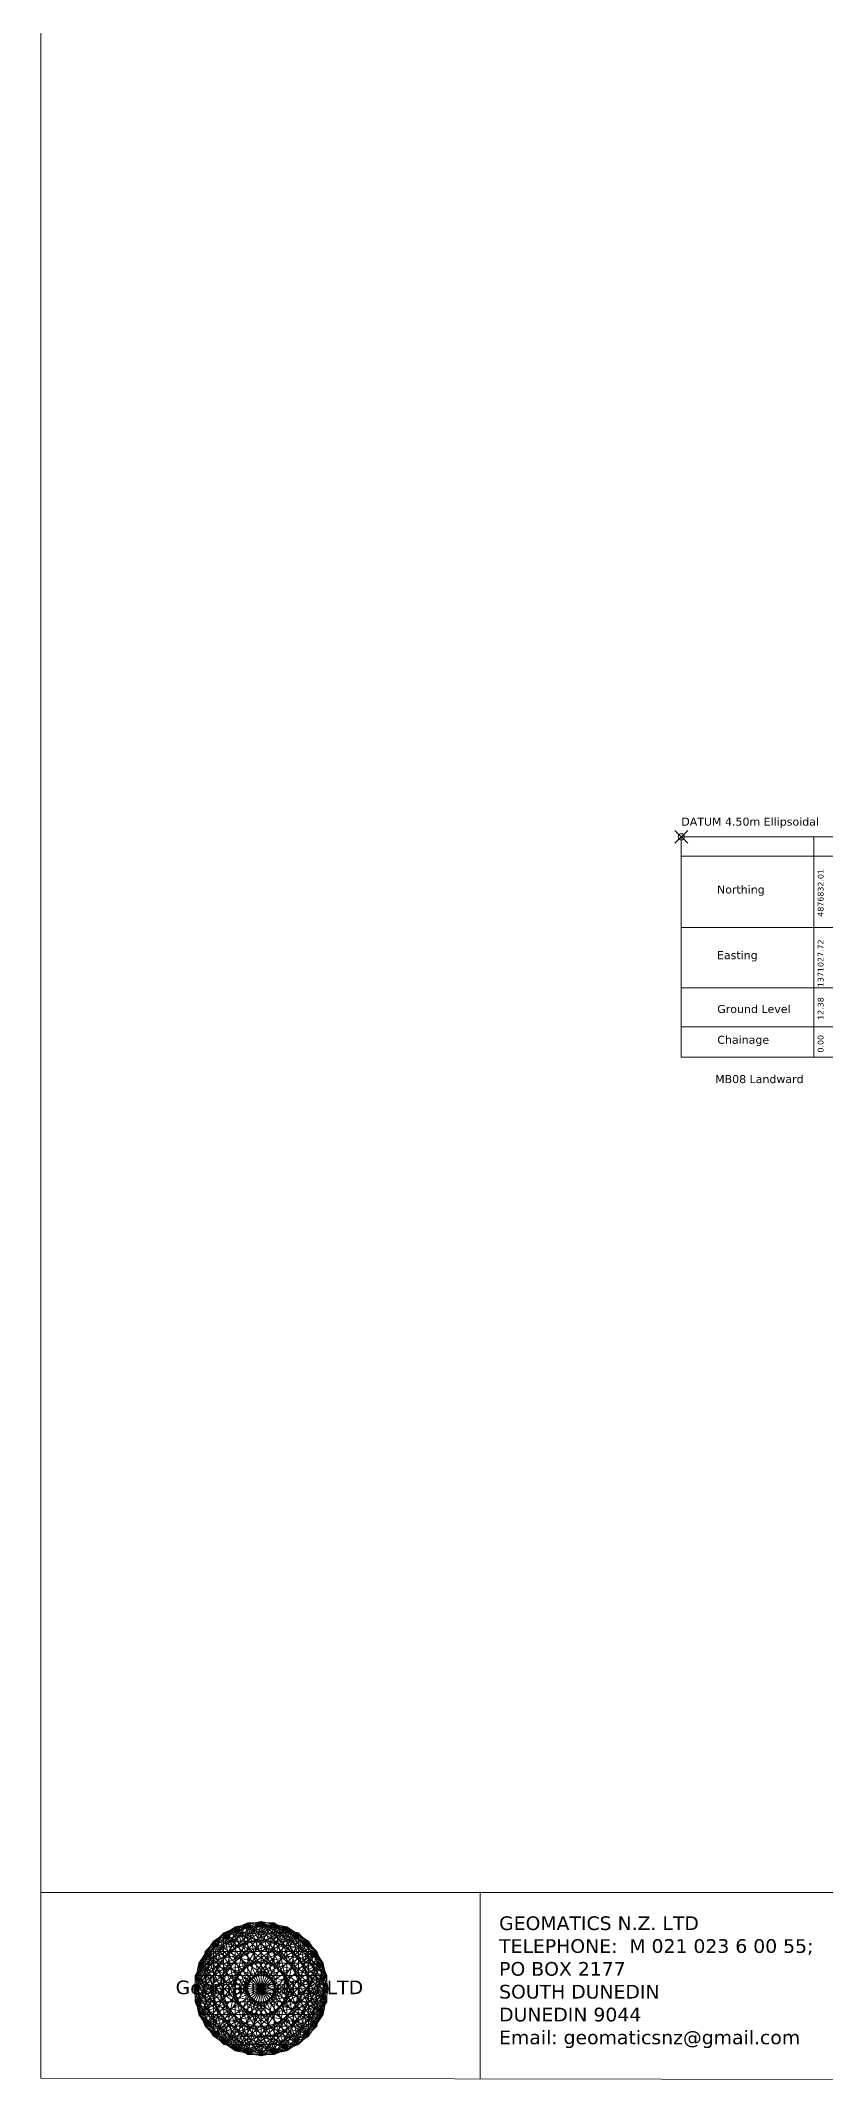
# Model space of a CAD drawing. Header units: millimetres. Extents: x -280163 to 988470, y -250803 to 103076.
# Drawn here: x -51967 to -3013, y -102865 to 24840 of the extents above; entities that cross this region are included whole.
import ezdxf

# ---------------------------------------------------------------- set-up
doc = ezdxf.new("R2010")
doc.units = ezdxf.units.MM
doc.header["$PDMODE"] = 35
doc.header["$PDSIZE"] = 400
doc.layers.add('geo', color=7, linetype='Continuous')
doc.styles.get("Standard").update_dxf_attribs({"font": 'verdana.ttf'})

# ---------------------------------------------------------------- blocks, each defined once
blk = doc.blocks.new('Geomatics_Circle_SPT')
at = {"layer": 'geo', "color": 2, "linetype": 'Continuous', "lineweight": 0}
for p, q in [((0, 25.22), (-25.22, -0.01)), ((-24.73, 4.92), (-4.93, 24.74)), ((-24.73, -4.93), (4.93, 24.74)), ((-9.65, 23.3), (-23.3, 9.65)), ((9.66, 23.3), (-23.3, -9.66)), ((23.31, -9.66), (-9.66, 23.31)), ((-4.93, 24.73), (24.74, -4.93)), ((25.23, 0), (0, 25.23)), ((4.93, 24.73), (24.74, 4.93)), ((23.3, 9.66), (9.66, 23.3)), ((-20.96, 14.01), (-14.01, 20.97)), ((-20.96, -14.02), (14.02, 20.97)), ((0, 0), (-17.84, 17.84)), ((-14.02, 20.96), (20.97, -14.01)), ((0, 0), (17.84, 17.84)), ((14.01, 20.96), (20.97, 14.02)), ((17.84, 18.13), (17.84, 18.13)), ((-23.3, 9.65), (9.66, -23.3)), ((14.02, -20.96), (-20.97, 14.02)), ((20.96, 14.01), (-14.01, -20.98)), ((-9.65, -23.31), (23.3, 9.65)), ((-24.75, 0), (0, -24.73)), ((4.93, -24.73), (-24.74, 4.93)), ((0, 0), (-17.84, -17.84)), ((24.73, 4.92), (-4.93, -24.75)), ((0, 0), (17.84, -17.84)), ((0, -24.75), (25.23, 0)), ((-4.92, -24.73), (-24.74, -4.93)), ((24.73, -4.93), (4.93, -24.75)), ((-23.31, -9.66), (-9.66, -23.3)), ((-14.02, -20.96), (-20.97, -14.02)), ((9.66, -23.31), (23.3, -9.66)), ((20.96, -14.02), (14.02, -20.96)), ((-17.83, -17.83), (-17.83, -17.83)), ((18.14, -17.83), (18.14, -17.83)), ((4.93, -24.73), (4.93, -24.73))]:
    blk.add_line(p, q, dxfattribs=at)
at = {"layer": 'geo', "color": 1, "linetype": 'Continuous', "lineweight": 0}
for p, q in [((-25.22, 0.01), (9.66, 23.31)), ((-25.21, 0.02), (-9.64, 23.32)), ((-4.91, 24.76), (-24.72, -4.9)), ((4.93, 24.75), (-24.72, 4.93)), ((-23.3, -9.63), (0.01, 25.24)), ((-23.29, 9.66), (0.02, 25.23)), ((-4.91, 24.75), (-20.96, 14.02)), ((4.92, 24.75), (-20.96, -13.98)), ((-17.84, -17.82), (-9.65, 23.31)), ((-17.83, -17.82), (9.66, 23.33)), ((-17.83, 17.84), (9.67, 23.31)), ((-17.82, 17.84), (-9.64, 23.32)), ((4.92, 24.74), (-14.01, 20.98)), ((-4.93, 24.74), (-14.01, -20.95)), ((-9.78, 23.13), (-9.78, 23.13)), ((-9.66, 23.3), (0, -25.23)), ((-9.65, -23.3), (0, 25.24)), ((-9.65, 23.3), (0, 25.23)), ((-9.65, 23.31), (17.85, -17.84)), ((-9.64, 23.32), (25.23, 0.01)), ((-9.64, 23.31), (17.85, 17.83)), ((0, 0), (-4.93, 24.74)), ((-4.92, 24.75), (-4.92, 24.75)), ((14.02, 20.98), (-4.91, 24.74)), ((24.75, 4.93), (-4.9, 24.74)), ((20.98, -14), (-4.9, 24.73)), ((-0.19, 25.11), (-0.19, 25.11)), ((0, 25.23), (9.66, -23.31)), ((0, 25.22), (9.66, 23.31)), ((0, 0), (4.93, 24.74)), ((0.01, 25.23), (23.31, -9.65)), ((0.01, 25.23), (23.32, 9.66)), ((0.01, -25.22), (9.66, 23.32)), ((4.92, 24.75), (4.92, 24.75)), ((20.98, 14.03), (4.93, 24.75)), ((14.02, -20.96), (4.93, 24.73)), ((24.75, -4.92), (4.93, 24.73)), ((9.44, 23.27), (9.44, 23.27)), ((9.66, 23.31), (17.85, 17.85)), ((9.66, 23.3), (17.84, -17.83)), ((9.66, 23.3), (25.23, -0.01)), ((-14.01, 20.99), (-24.73, 4.94)), ((14.01, 20.98), (-24.72, -4.9)), ((-23.3, -9.65), (17.85, 17.85)), ((-23.3, -9.64), (-17.82, 17.85)), ((-23.3, 9.66), (17.84, 17.84)), ((-23.29, 9.67), (-17.83, 17.86)), ((-14.01, 20.98), (-20.97, -13.99)), ((14.02, 20.98), (-20.96, 14.02)), ((-17.88, 17.63), (-17.88, 17.63)), ((-17.83, 17.85), (23.32, -9.64)), ((-9.66, -23.3), (-17.83, 17.84)), ((-17.83, 17.84), (23.31, 9.66)), ((-17.83, 17.83), (9.66, -23.31)), ((0, 0), (-14.02, 20.97)), ((-14.02, 20.96), (-4.93, -24.72)), ((-14.01, 20.98), (-14.01, 20.98)), ((20.98, 14.02), (-14, 20.97)), ((24.74, -4.9), (-13.99, 20.98)), ((-9.64, -23.29), (17.85, 17.85)), ((0, 0), (14.02, 20.97)), ((4.93, -24.72), (14.01, 20.96)), ((17.84, 17.84), (9.65, -23.29)), ((20.98, -14.02), (14.01, 20.96)), ((14.02, 20.99), (14.02, 20.99)), ((24.75, 4.93), (14.02, 20.97)), ((17.63, 17.9), (17.63, 17.9)), ((17.84, 17.84), (23.32, 9.66)), ((17.84, 17.83), (23.3, -9.66)), ((-25.22, 0), (23.31, 9.66)), ((-25.22, 0.01), (-23.31, 9.66)), ((-20.97, 14.02), (-24.74, -4.91)), ((20.97, 14.02), (-24.72, 4.93)), ((-17.83, -17.83), (-23.3, 9.66)), ((-23.3, 9.66), (17.85, -17.83)), ((-23.3, 9.65), (25.24, 0.01)), ((0, -25.22), (-23.29, 9.65)), ((-23.27, 9.44), (-23.27, 9.44)), ((0, 0), (-20.98, 14.02)), ((-20.97, 14.03), (-20.97, 14.03)), ((-20.97, 14.02), (-14.01, -20.96)), ((-20.97, 14.01), (4.92, -24.72)), ((24.74, 4.93), (-20.95, 14.02)), ((-17.82, -17.83), (23.32, 9.66)), ((-4.9, -24.72), (20.98, 14.02)), ((0, 0), (20.98, 14.02)), ((23.31, 9.67), (0.01, -25.2)), ((14.01, -20.97), (20.97, 14.01)), ((23.3, 9.66), (17.83, -17.83)), ((20.98, 14.02), (20.98, 14.02)), ((24.74, -4.92), (20.98, 14.01)), ((23.13, 9.79), (23.13, 9.79)), ((23.3, 9.65), (25.23, 0)), ((-23.3, -9.65), (-25.22, 0)), ((-9.64, -23.3), (-25.21, 0.01)), ((9.66, -23.29), (-25.21, 0.01)), ((0, 0), (-24.75, 4.93)), ((0, 0), (-24.75, -4.93)), ((-24.74, 4.93), (-24.74, 4.93)), ((-24.74, 4.92), (-20.97, -14.01)), ((-24.73, 4.93), (-4.92, -24.72)), ((-24.73, 4.92), (14.01, -20.95)), ((-23.3, -9.66), (25.23, 0)), ((0, 0), (-20.98, -14.02)), ((0, 0), (-14.02, -20.97)), ((-14, -20.96), (24.73, 4.92)), ((25.23, 0), (-9.64, -23.29)), ((0, 0), (-4.93, -24.74)), ((0, 0), (24.75, 4.93)), ((0, 0), (4.93, -24.74)), ((0, 0), (14.02, -20.97)), ((0, 0), (20.98, -14.02)), ((0, 0), (24.75, -4.93)), ((4.92, -24.72), (24.74, 4.93)), ((25.23, 0.02), (9.65, -23.29)), ((20.98, -14), (24.74, 4.93)), ((25.22, 0.01), (23.31, -9.65)), ((24.74, 4.93), (24.74, 4.93)), ((25.11, 0.19), (25.11, 0.19)), ((-25.22, 0), (23.31, -9.65)), ((-25.1, -0.19), (-25.1, -0.19)), ((-24.74, -4.92), (-24.74, -4.92)), ((-24.73, -4.91), (4.92, -24.72)), ((-24.73, -4.92), (-14.01, -20.97)), ((-24.73, -4.92), (20.96, -14.01)), ((-20.96, -14.01), (24.73, -4.92)), ((-4.92, -24.73), (24.73, -4.92)), ((14.02, -20.95), (24.75, -4.91)), ((24.74, -4.91), (24.74, -4.91)), ((0.01, -25.21), (-23.3, -9.63)), ((-17.82, -17.83), (-23.3, -9.65)), ((17.84, -17.83), (-23.3, -9.65)), ((-23.11, -9.78), (-23.11, -9.78)), ((-20.97, -14.01), (14.01, -20.96)), ((-20.96, -14), (-4.91, -24.73)), ((-20.96, -14.02), (-20.96, -14.02)), ((23.31, -9.65), (-17.83, -17.83)), ((-14.01, -20.97), (20.96, -14)), ((23.31, -9.64), (0, -25.21)), ((4.93, -24.73), (20.98, -14.01)), ((23.31, -9.63), (17.85, -17.82)), ((20.99, -13.99), (20.99, -13.99)), ((23.27, -9.42), (23.27, -9.42)), ((9.66, -23.29), (-17.84, -17.82)), ((-9.64, -23.29), (-17.83, -17.83)), ((-17.61, -17.88), (-17.61, -17.88)), ((-14.01, -20.97), (4.92, -24.73)), ((-14, -20.96), (-14, -20.96)), ((17.84, -17.83), (-9.66, -23.29)), ((-4.92, -24.73), (14.01, -20.97)), ((17.84, -17.82), (9.66, -23.3)), ((14.03, -20.96), (14.03, -20.96)), ((17.9, -17.6), (17.9, -17.6)), ((0.01, -25.21), (-9.65, -23.3)), ((-9.42, -23.26), (-9.42, -23.26)), ((-4.91, -24.74), (-4.91, -24.74)), ((9.66, -23.29), (0, -25.22)), ((0.19, -25.1), (0.19, -25.1)), ((4.93, -24.73), (4.93, -24.73)), ((9.79, -23.11), (9.79, -23.11))]:
    blk.add_line(p, q, dxfattribs=at)
at = {"layer": 'geo', "color": 114, "linetype": 'Continuous', "lineweight": 0}
for p, q in [((9.67, 23.3), (-23.29, 9.65)), ((-20.95, 14.01), (4.94, 24.74)), ((0.01, 25.22), (-17.82, 17.83)), ((-14, 20.97), (-4.91, 24.74)), ((0, 0), (-9.66, 23.31)), ((-4.93, 24.73), (14.02, -20.97)), ((17.84, -17.84), (0, 25.23)), ((0, 0), (9.66, 23.31)), ((4.93, 24.73), (20.98, -14.02)), ((23.31, -9.66), (9.66, 23.31)), ((17.85, 17.83), (-25.21, -0.01)), ((-24.72, 4.92), (14.03, 20.97)), ((-17.83, 17.84), (0, -25.23)), ((4.93, -24.74), (-14.01, 20.96)), ((14.02, 20.97), (24.75, -4.93)), ((25.23, 0), (17.84, 17.84)), ((-24.72, -4.93), (20.98, 14.01)), ((0, 0), (-23.31, 9.66)), ((-23.3, 9.66), (-9.65, -23.31)), ((-4.92, -24.74), (-20.97, 14.02)), ((0, 0), (23.31, 9.66)), ((20.98, 14.02), (24.75, 4.93)), ((-14.01, -20.97), (-24.74, 4.93)), ((0, 0), (-23.31, -9.66)), ((24.75, 4.93), (-20.95, -14.02)), ((0, 0), (-9.66, -23.31)), ((0, 0), (9.66, -23.31)), ((0, 0), (23.31, -9.66)), ((-25.22, 0), (-17.83, -17.84)), ((-20.97, -14.02), (-24.74, -4.93)), ((-17.82, -17.84), (25.24, 0)), ((24.75, -4.93), (-14, -20.98)), ((-9.64, -23.31), (23.32, -9.66)), ((20.98, -14.02), (-4.91, -24.75)), ((0.02, -25.23), (17.85, -17.84)), ((14.03, -20.98), (4.94, -24.75))]:
    blk.add_line(p, q, dxfattribs=at)
at = {"layer": 'geo', "color": 250, "linetype": 'Continuous', "lineweight": 0}
for p, q in [((-9.66, -23.3), (-9.65, 23.32)), ((-9.65, 23.32), (9.66, 23.3)), ((-4.95, 24.71), (4.93, 24.73)), ((-4.93, 24.7), (-4.92, -24.72)), ((0, 0), (0, 25.23)), ((4.93, 24.73), (4.93, -24.7)), ((9.65, -23.3), (9.66, 23.31)), ((-17.83, 17.83), (17.84, 17.84)), ((-17.83, -17.83), (-17.83, 17.83)), ((-14.03, 20.95), (-14.01, -20.95)), ((14.01, 20.96), (-14.02, 20.96)), ((-14.01, 20.96), (-14.01, 20.96)), ((14.02, 20.96), (14.01, -20.95)), ((17.84, -17.83), (17.84, 17.83)), ((-23.31, 9.66), (23.3, 9.66)), ((-23.31, -9.66), (-23.3, 9.65)), ((-23.29, 9.65), (-23.29, 9.65)), ((20.97, 14.02), (-20.97, 14.01)), ((-20.97, 14.01), (-20.97, -14.01)), ((20.97, 14.02), (20.97, 14.02)), ((20.98, -14.02), (20.97, 14.02)), ((23.3, 9.66), (23.3, -9.66)), ((0, 0), (-25.23, 0)), ((24.74, 4.93), (-24.74, 4.93)), ((-24.74, 4.92), (-24.74, -4.92)), ((0, 0), (0, -25.23)), ((0, 0), (25.23, 0)), ((24.74, 4.93), (24.74, 4.93)), ((24.74, -4.93), (24.74, 4.93)), ((-24.73, -4.93), (24.74, -4.93)), ((23.29, -9.66), (-23.31, -9.66)), ((-20.97, -14.02), (20.97, -14.02)), ((17.83, -17.83), (-17.83, -17.83)), ((-14.01, -20.96), (14.02, -20.96)), ((9.66, -23.31), (-9.66, -23.3)), ((-4.92, -24.73), (4.92, -24.73))]:
    blk.add_line(p, q, dxfattribs=at)
blk = doc.blocks.new('GeomaticsNZ TITLE BLOCK')
at = {"color": 7, "linetype": 'Continuous', "lineweight": 0}
for p, q in [((0, 94.9), (0, 1579.2)), ((2364, 94.9), (0, 94.9)), ((0, 94.9), (0, 0)), ((15.9, 94.9), (2364, 94.9)), ((224.3, 95.2), (224.3, -0.3)), ((2364, 94.9), (382.6, 94.9)), ((0, 0), (2364, -3.5))]:
    blk.add_line(p, q, dxfattribs=at)
at = {"color": 7, "linetype": 'Continuous', "lineweight": 0, "xscale": 1.36, "yscale": 1.36, "zscale": 1.36}
blk.add_blockref('Geomatics_Circle_SPT', (112.4, 45.7), dxfattribs=at)
at = {"color": 7, "linetype": 'Continuous', "lineweight": 0, "char_height": 7, "attachment_point": 1}
for s, width, heights, insert in [('{\\C256;GEOMATICS N.Z. LTD                   \\PTELEPHONE:  M 021 023 6 00 55;\\PPO BOX 2177\\PSOUTH DUNEDIN\\PDUNEDIN 9044\\PEmail: geomaticsnz@gmail.com}', 3535.727, [94.7], (234, 82.7)), ('{\\C256;Geomatics N.Z. LTD                   }', 125.079, [15.8], (68.8, 49.9))]:
    blk.add_mtext_dynamic_manual_height_columns(s, width=width, gutter_width=159, heights=heights, dxfattribs=dict(at, insert=insert))

msp = doc.modelspace()

# ---------------------------------------------------------------- linework, layer by layer
at = {"color": 7, "linetype": 'Continuous', "lineweight": 0}
for p, q in [((-11989, -24887), (193553, -24887)), ((-11989, -24887), (-11989, -38639)), ((-3721, -38639), (-3721, -24887)), ((-11989, -26087), (193553, -26087)), ((-11989, -30539), (193553, -30539)), ((-11989, -34308), (193553, -34308)), ((-11989, -36748), (193553, -36748)), ((-11989, -38639), (193553, -38639))]:
    msp.add_line(p, q, dxfattribs=at)
msp.add_point((-11989, -24887), dxfattribs=at)

# ---------------------------------------------------------------- block references
at = {"linetype": 'Continuous', "lineweight": 0, "xscale": 122.2451171846883, "yscale": 122.2451171846883, "zscale": 122.2451171846883}
msp.add_blockref('GeomaticsNZ TITLE BLOCK', (-51967, -102431), dxfattribs=at)

# ---------------------------------------------------------------- texts
at = {"color": 7, "linetype": 'Continuous', "lineweight": 0}
for s, p in [('DATUM 4.50m Ellipsoidal', (-11989, -24184)), ('Northing', (-9759, -28424)), ('Easting', (-9761, -32526)), ('Ground Level', (-9743, -35890)), ('Chainage', (-9740, -37810)), ('MB08 Landward', (-9877, -40268))]:
    msp.add_text(s, height=500, dxfattribs=at).set_placement(p)
at = {"lineweight": 0}
msp.add_text('  0.00      12.38    1371027.72         4876832.01', height=359.94, rotation=90, dxfattribs=at).set_placement((-3112, -38672))

doc.saveas('drawing.dxf')
